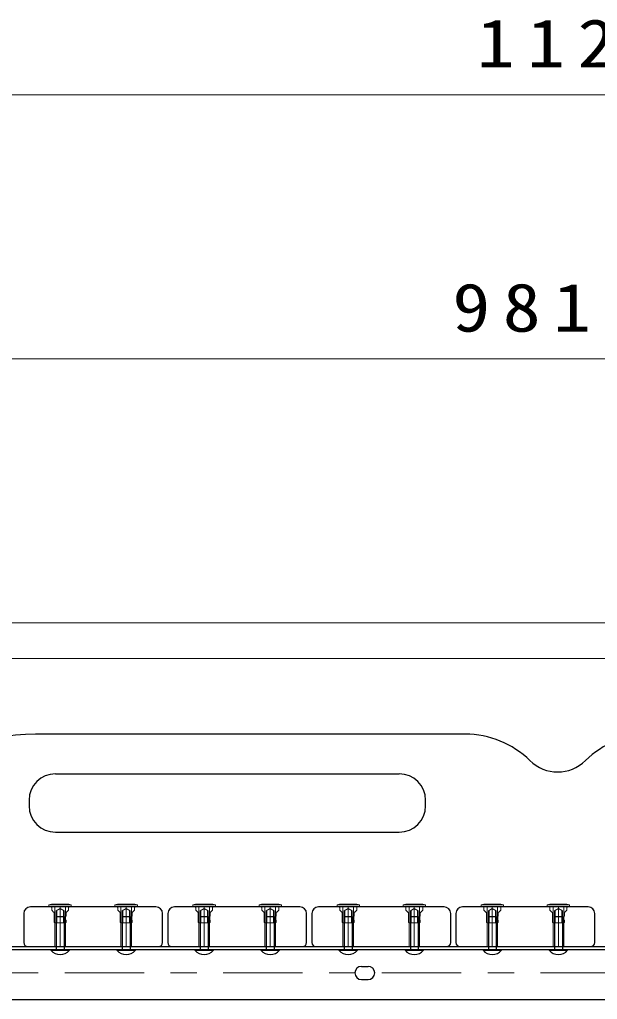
# Model space of a CAD drawing. Units: millimetres on the paper, scale 1:20. Extents: x -385 to 0, y -5 to 267.
# Drawn here: x -103.13 to -81.28, y 116.07 to 153.17 of the extents above; entities that cross this region are included whole.
import ezdxf

# ---------------------------------------------------------------- set-up
doc = ezdxf.new("R2010")
doc.units = ezdxf.units.MM
doc.linetypes.add('USER1', pattern=[4.5, 2.5, -2])
doc.linetypes.add('USER2', pattern=[6, 3, -1, 1, -1])
doc.layers.add('1_20', color=7, linetype='Continuous', lineweight=13)
doc.styles.add('ＭＳ ゴシック', font='')
doc.styles.get('ＭＳ ゴシック').set_extended_font_data('MS Gothic')

msp = doc.modelspace()

# ---------------------------------------------------------------- linework, layer by layer
at = {"layer": '1_20'}
for p, q in [((-110.025, 150.323), (-54.025, 150.323)), ((-108.425, 140.323), (-59.375, 140.323)), ((-59.025, 130.323), (-131.775, 130.323)), ((-59.625, 128.973), (-121.775, 128.973)), ((-101.925, 119.673), (-102.025, 119.648)), ((-102.025, 119.648), (-101.175, 119.648)), ((-102.025, 119.648), (-102.025, 119.573)), ((-102.025, 119.573), (-101.175, 119.573)), ((-101.925, 119.673), (-101.275, 119.673)), ((-101.918, 119.548), (-101.918, 119.448)), ((-101.918, 119.448), (-101.843, 119.373)), ((-101.75, 119.423), (-101.6, 119.51)), ((-101.6, 119.51), (-101.45, 119.423)), ((-101.281, 119.448), (-101.356, 119.373)), ((-101.281, 119.548), (-101.281, 119.448)), ((-101.275, 119.673), (-101.175, 119.648)), ((-101.175, 119.648), (-101.175, 119.573)), ((-99.425, 119.673), (-99.525, 119.648)), ((-99.525, 119.648), (-98.675, 119.648)), ((-99.525, 119.648), (-99.525, 119.573)), ((-99.525, 119.573), (-98.675, 119.573)), ((-99.425, 119.673), (-98.775, 119.673)), ((-99.418, 119.548), (-99.418, 119.448)), ((-99.418, 119.448), (-99.343, 119.373)), ((-99.25, 119.423), (-99.1, 119.51)), ((-99.1, 119.51), (-98.95, 119.423)), ((-98.781, 119.448), (-98.856, 119.373)), ((-98.781, 119.548), (-98.781, 119.448)), ((-98.775, 119.673), (-98.675, 119.648)), ((-98.675, 119.648), (-98.675, 119.573)), ((-96.475, 119.673), (-96.575, 119.648)), ((-96.575, 119.648), (-95.725, 119.648)), ((-96.575, 119.648), (-96.575, 119.573)), ((-96.575, 119.573), (-95.725, 119.573)), ((-96.475, 119.673), (-95.825, 119.673)), ((-96.468, 119.548), (-96.468, 119.448)), ((-96.468, 119.448), (-96.393, 119.373)), ((-96.3, 119.423), (-96.15, 119.51)), ((-96.15, 119.51), (-96, 119.423)), ((-95.831, 119.448), (-95.906, 119.373)), ((-95.831, 119.548), (-95.831, 119.448)), ((-95.825, 119.673), (-95.725, 119.648)), ((-95.725, 119.648), (-95.725, 119.573)), ((-93.975, 119.673), (-94.075, 119.648)), ((-94.075, 119.648), (-93.225, 119.648)), ((-94.075, 119.648), (-94.075, 119.573)), ((-94.075, 119.573), (-93.225, 119.573)), ((-93.975, 119.673), (-93.325, 119.673)), ((-93.968, 119.548), (-93.968, 119.448)), ((-93.968, 119.448), (-93.893, 119.373)), ((-93.8, 119.423), (-93.65, 119.51)), ((-93.65, 119.51), (-93.5, 119.423)), ((-93.331, 119.448), (-93.406, 119.373)), ((-93.331, 119.548), (-93.331, 119.448)), ((-93.325, 119.673), (-93.225, 119.648)), ((-93.225, 119.648), (-93.225, 119.573)), ((-91.025, 119.673), (-91.125, 119.648)), ((-91.125, 119.648), (-90.275, 119.648)), ((-91.125, 119.648), (-91.125, 119.573)), ((-91.125, 119.573), (-90.275, 119.573)), ((-91.025, 119.673), (-90.375, 119.673)), ((-91.018, 119.548), (-91.018, 119.448)), ((-91.018, 119.448), (-90.943, 119.373)), ((-90.85, 119.423), (-90.7, 119.51)), ((-90.7, 119.51), (-90.55, 119.423)), ((-90.381, 119.448), (-90.456, 119.373)), ((-90.381, 119.548), (-90.381, 119.448)), ((-90.375, 119.673), (-90.275, 119.648)), ((-90.275, 119.648), (-90.275, 119.573)), ((-88.525, 119.673), (-88.625, 119.648)), ((-88.625, 119.648), (-87.775, 119.648)), ((-88.625, 119.648), (-88.625, 119.573)), ((-88.625, 119.573), (-87.775, 119.573)), ((-88.525, 119.673), (-87.875, 119.673)), ((-88.518, 119.548), (-88.518, 119.448)), ((-88.518, 119.448), (-88.443, 119.373)), ((-88.35, 119.423), (-88.2, 119.51)), ((-88.2, 119.51), (-88.05, 119.423)), ((-87.881, 119.448), (-87.956, 119.373)), ((-87.881, 119.548), (-87.881, 119.448)), ((-87.875, 119.673), (-87.775, 119.648)), ((-87.775, 119.648), (-87.775, 119.573)), ((-85.575, 119.673), (-85.675, 119.648)), ((-85.675, 119.648), (-84.825, 119.648)), ((-85.675, 119.648), (-85.675, 119.573)), ((-85.675, 119.573), (-84.825, 119.573)), ((-85.575, 119.673), (-84.925, 119.673)), ((-85.568, 119.548), (-85.568, 119.448)), ((-85.568, 119.448), (-85.493, 119.373)), ((-85.4, 119.423), (-85.25, 119.51)), ((-85.25, 119.51), (-85.1, 119.423)), ((-84.931, 119.448), (-85.006, 119.373)), ((-84.931, 119.548), (-84.931, 119.448)), ((-84.925, 119.673), (-84.825, 119.648)), ((-84.825, 119.648), (-84.825, 119.573)), ((-83.075, 119.673), (-83.175, 119.648)), ((-83.175, 119.648), (-82.325, 119.648)), ((-83.175, 119.648), (-83.175, 119.573)), ((-83.175, 119.573), (-82.325, 119.573)), ((-83.075, 119.673), (-82.425, 119.673)), ((-83.068, 119.548), (-83.068, 119.448)), ((-83.068, 119.448), (-82.993, 119.373)), ((-82.9, 119.423), (-82.75, 119.51)), ((-82.75, 119.51), (-82.6, 119.423)), ((-82.431, 119.448), (-82.506, 119.373)), ((-82.431, 119.548), (-82.431, 119.448)), ((-82.425, 119.673), (-82.325, 119.648)), ((-82.325, 119.648), (-82.325, 119.573)), ((-101.843, 119.373), (-101.84, 119.373)), ((-101.825, 119.358), (-101.825, 118.998)), ((-101.75, 119.423), (-101.75, 118.973)), ((-101.725, 119.438), (-101.725, 118.973)), ((-101.475, 119.438), (-101.475, 118.973)), ((-101.45, 119.423), (-101.45, 118.973)), ((-101.39, 119.223), (-101.375, 119.226)), ((-101.39, 119.223), (-101.39, 119.073)), ((-101.39, 119.073), (-101.375, 119.071)), ((-101.375, 119.358), (-101.375, 119.226)), ((-101.375, 119.071), (-101.375, 118.998)), ((-101.36, 119.373), (-101.356, 119.373)), ((-99.343, 119.373), (-99.34, 119.373)), ((-99.325, 119.358), (-99.325, 118.998)), ((-99.25, 119.423), (-99.25, 118.973)), ((-99.225, 119.438), (-99.225, 118.973)), ((-98.975, 119.438), (-98.975, 118.973)), ((-98.95, 119.423), (-98.95, 118.973)), ((-98.89, 119.223), (-98.875, 119.226)), ((-98.89, 119.223), (-98.89, 119.073)), ((-98.89, 119.073), (-98.875, 119.071)), ((-98.875, 119.358), (-98.875, 119.226)), ((-98.875, 119.071), (-98.875, 118.998)), ((-98.86, 119.373), (-98.856, 119.373)), ((-96.393, 119.373), (-96.39, 119.373)), ((-96.375, 119.358), (-96.375, 118.998)), ((-96.3, 119.423), (-96.3, 118.973)), ((-96.275, 119.438), (-96.275, 118.973)), ((-96.025, 119.438), (-96.025, 118.973)), ((-96, 119.423), (-96, 118.973)), ((-95.94, 119.223), (-95.925, 119.226)), ((-95.94, 119.223), (-95.94, 119.073)), ((-95.94, 119.073), (-95.925, 119.071)), ((-95.925, 119.358), (-95.925, 119.226)), ((-95.925, 119.071), (-95.925, 118.998)), ((-95.91, 119.373), (-95.906, 119.373)), ((-93.893, 119.373), (-93.89, 119.373)), ((-93.875, 119.358), (-93.875, 118.998)), ((-93.8, 119.423), (-93.8, 118.973)), ((-93.775, 119.438), (-93.775, 118.973)), ((-93.525, 119.438), (-93.525, 118.973)), ((-93.5, 119.423), (-93.5, 118.973)), ((-93.44, 119.223), (-93.425, 119.226)), ((-93.44, 119.223), (-93.44, 119.073)), ((-93.44, 119.073), (-93.425, 119.071)), ((-93.425, 119.358), (-93.425, 119.226)), ((-93.425, 119.071), (-93.425, 118.998)), ((-93.41, 119.373), (-93.406, 119.373)), ((-90.943, 119.373), (-90.94, 119.373)), ((-90.925, 119.358), (-90.925, 118.998)), ((-90.85, 119.423), (-90.85, 118.973)), ((-90.825, 119.438), (-90.825, 118.973)), ((-90.575, 119.438), (-90.575, 118.973)), ((-90.55, 119.423), (-90.55, 118.973)), ((-90.49, 119.223), (-90.475, 119.226)), ((-90.49, 119.223), (-90.49, 119.073)), ((-90.49, 119.073), (-90.475, 119.071)), ((-90.475, 119.358), (-90.475, 119.226)), ((-90.475, 119.071), (-90.475, 118.998)), ((-90.46, 119.373), (-90.456, 119.373)), ((-88.443, 119.373), (-88.44, 119.373)), ((-88.425, 119.358), (-88.425, 118.998)), ((-88.35, 119.423), (-88.35, 118.973)), ((-88.325, 119.438), (-88.325, 118.973)), ((-88.075, 119.438), (-88.075, 118.973)), ((-88.05, 119.423), (-88.05, 118.973)), ((-87.99, 119.223), (-87.975, 119.226)), ((-87.99, 119.223), (-87.99, 119.073)), ((-87.99, 119.073), (-87.975, 119.071)), ((-87.975, 119.358), (-87.975, 119.226)), ((-87.975, 119.071), (-87.975, 118.998)), ((-87.96, 119.373), (-87.956, 119.373)), ((-85.493, 119.373), (-85.49, 119.373)), ((-85.475, 119.358), (-85.475, 118.998)), ((-85.4, 119.423), (-85.4, 118.973)), ((-85.375, 119.438), (-85.375, 118.973)), ((-85.125, 119.438), (-85.125, 118.973)), ((-85.1, 119.423), (-85.1, 118.973)), ((-85.04, 119.223), (-85.025, 119.226)), ((-85.04, 119.223), (-85.04, 119.073)), ((-85.04, 119.073), (-85.025, 119.071)), ((-85.025, 119.358), (-85.025, 119.226)), ((-85.025, 119.071), (-85.025, 118.998)), ((-85.01, 119.373), (-85.006, 119.373)), ((-82.993, 119.373), (-82.99, 119.373)), ((-82.975, 119.358), (-82.975, 118.998)), ((-82.9, 119.423), (-82.9, 118.973)), ((-82.875, 119.438), (-82.875, 118.973)), ((-82.625, 119.438), (-82.625, 118.973)), ((-82.6, 119.423), (-82.6, 118.973)), ((-82.54, 119.223), (-82.525, 119.226)), ((-82.54, 119.223), (-82.54, 119.073)), ((-82.54, 119.073), (-82.525, 119.071)), ((-82.525, 119.358), (-82.525, 119.226)), ((-82.525, 119.071), (-82.525, 118.998)), ((-82.51, 119.373), (-82.506, 119.373)), ((-101.8, 118.973), (-101.825, 118.998)), ((-101.8, 118.973), (-101.4, 118.973)), ((-101.4, 118.973), (-101.375, 118.998)), ((-99.3, 118.973), (-99.325, 118.998)), ((-99.3, 118.973), (-98.9, 118.973)), ((-98.9, 118.973), (-98.875, 118.998)), ((-96.35, 118.973), (-96.375, 118.998)), ((-96.35, 118.973), (-95.95, 118.973)), ((-95.95, 118.973), (-95.925, 118.998)), ((-93.85, 118.973), (-93.875, 118.998)), ((-93.85, 118.973), (-93.45, 118.973)), ((-93.45, 118.973), (-93.425, 118.998)), ((-90.9, 118.973), (-90.925, 118.998)), ((-90.9, 118.973), (-90.5, 118.973)), ((-90.5, 118.973), (-90.475, 118.998)), ((-88.4, 118.973), (-88.425, 118.998)), ((-88.4, 118.973), (-88, 118.973)), ((-88, 118.973), (-87.975, 118.998)), ((-85.45, 118.973), (-85.475, 118.998)), ((-85.45, 118.973), (-85.05, 118.973)), ((-85.05, 118.973), (-85.025, 118.998)), ((-82.95, 118.973), (-82.975, 118.998)), ((-82.95, 118.973), (-82.55, 118.973)), ((-82.55, 118.973), (-82.525, 118.998))]:
    msp.add_line(p, q, dxfattribs=at)
at = {"layer": '1_20', "color": 4, "lineweight": 25}
for p, q in [((-86.275, 126.113), (-102.525, 126.113)), ((-101.775, 124.613), (-88.775, 124.613)), ((-102.775, 123.613), (-102.775, 123.403)), ((-87.775, 123.403), (-87.775, 123.613)), ((-101.775, 122.403), (-88.775, 122.403))]:
    msp.add_line(p, q, dxfattribs=at)
at = {"layer": '1_20', "color": 20, "lineweight": 25}
for p, q in [((-97.975, 119.573), (-102.725, 119.573)), ((-92.525, 119.573), (-97.275, 119.573)), ((-87.075, 119.573), (-91.825, 119.573)), ((-81.625, 119.573), (-86.375, 119.573)), ((-102.975, 119.323), (-102.975, 118.223)), ((-97.725, 118.223), (-97.725, 119.323)), ((-97.525, 119.323), (-97.525, 118.223)), ((-92.275, 118.223), (-92.275, 119.323)), ((-92.075, 119.323), (-92.075, 118.223)), ((-86.825, 118.223), (-86.825, 119.323)), ((-86.625, 119.323), (-86.625, 118.223)), ((-81.375, 118.223), (-81.375, 119.323)), ((-102.825, 118.073), (-97.875, 118.073)), ((-97.375, 118.073), (-92.425, 118.073)), ((-91.925, 118.073), (-86.975, 118.073)), ((-86.475, 118.073), (-81.525, 118.073))]:
    msp.add_line(p, q, dxfattribs=at)
at = {"layer": '1_20', "linetype": 'USER1'}
for p, q in [((-101.8, 118.073), (-101.8, 119.573)), ((-101.4, 118.073), (-101.4, 119.573)), ((-99.3, 118.073), (-99.3, 119.573)), ((-98.9, 118.073), (-98.9, 119.573)), ((-96.35, 118.073), (-96.35, 119.573)), ((-95.95, 118.073), (-95.95, 119.573)), ((-93.85, 118.073), (-93.85, 119.573)), ((-93.45, 118.073), (-93.45, 119.573)), ((-90.9, 118.073), (-90.9, 119.573)), ((-90.5, 118.073), (-90.5, 119.573)), ((-88.4, 118.073), (-88.4, 119.573)), ((-88, 118.073), (-88, 119.573)), ((-85.45, 118.073), (-85.45, 119.573)), ((-85.05, 118.073), (-85.05, 119.573)), ((-82.95, 118.073), (-82.95, 119.573)), ((-82.55, 118.073), (-82.55, 119.573))]:
    msp.add_line(p, q, dxfattribs=at)
at = {"layer": '1_20', "linetype": 'USER2'}
for p, q in [((-101.6, 118.073), (-101.6, 119.573)), ((-99.1, 118.073), (-99.1, 119.573)), ((-96.15, 118.073), (-96.15, 119.573)), ((-93.65, 118.073), (-93.65, 119.573)), ((-90.7, 118.073), (-90.7, 119.573)), ((-88.2, 118.073), (-88.2, 119.573)), ((-85.25, 118.073), (-85.25, 119.573)), ((-82.75, 118.073), (-82.75, 119.573))]:
    msp.add_line(p, q, dxfattribs=at)
at = {"layer": '1_20', "lineweight": 25}
for p, q in [((-101.75, 119.208), (-101.75, 117.958)), ((-101.75, 119.208), (-101.45, 119.208)), ((-101.45, 119.208), (-101.45, 117.958)), ((-99.25, 119.208), (-99.25, 117.958)), ((-99.25, 119.208), (-98.95, 119.208)), ((-98.95, 119.208), (-98.95, 117.958)), ((-96.3, 119.208), (-96.3, 117.958)), ((-96.3, 119.208), (-96, 119.208)), ((-96, 119.208), (-96, 117.958)), ((-93.8, 119.208), (-93.8, 117.958)), ((-93.8, 119.208), (-93.5, 119.208)), ((-93.5, 119.208), (-93.5, 117.958)), ((-90.85, 119.208), (-90.85, 117.958)), ((-90.85, 119.208), (-90.55, 119.208)), ((-90.55, 119.208), (-90.55, 117.958)), ((-88.35, 119.208), (-88.35, 117.958)), ((-88.35, 119.208), (-88.05, 119.208)), ((-88.05, 119.208), (-88.05, 117.958)), ((-85.4, 119.208), (-85.4, 117.958)), ((-85.4, 119.208), (-85.1, 119.208)), ((-85.1, 119.208), (-85.1, 117.958)), ((-82.9, 119.208), (-82.9, 117.958)), ((-82.9, 119.208), (-82.6, 119.208)), ((-82.6, 119.208), (-82.6, 117.958)), ((-101.95, 117.958), (-101.25, 117.958)), ((-101.95, 117.958), (-101.95, 117.933)), ((-101.25, 117.958), (-101.25, 117.933)), ((-99.45, 117.958), (-98.75, 117.958)), ((-99.45, 117.958), (-99.45, 117.933)), ((-98.75, 117.958), (-98.75, 117.933)), ((-96.5, 117.958), (-95.8, 117.958)), ((-96.5, 117.958), (-96.5, 117.933)), ((-95.8, 117.958), (-95.8, 117.933)), ((-94, 117.958), (-93.3, 117.958)), ((-94, 117.958), (-94, 117.933)), ((-93.3, 117.958), (-93.3, 117.933)), ((-91.05, 117.958), (-90.35, 117.958)), ((-91.05, 117.958), (-91.05, 117.933)), ((-90.35, 117.958), (-90.35, 117.933)), ((-88.55, 117.958), (-87.85, 117.958)), ((-88.55, 117.958), (-88.55, 117.933)), ((-87.85, 117.958), (-87.85, 117.933)), ((-85.6, 117.958), (-84.9, 117.958)), ((-85.6, 117.958), (-85.6, 117.933)), ((-84.9, 117.958), (-84.9, 117.933)), ((-83.1, 117.958), (-82.4, 117.958)), ((-83.1, 117.958), (-83.1, 117.933)), ((-82.4, 117.958), (-82.4, 117.933)), ((-101.95, 117.933), (-101.25, 117.933)), ((-99.45, 117.933), (-98.75, 117.933)), ((-96.5, 117.933), (-95.8, 117.933)), ((-94, 117.933), (-93.3, 117.933)), ((-91.05, 117.933), (-90.35, 117.933)), ((-88.55, 117.933), (-87.85, 117.933)), ((-85.6, 117.933), (-84.9, 117.933)), ((-83.1, 117.933), (-82.4, 117.933)), ((-90.2, 117.323), (-89.95, 117.323)), ((-90.2, 116.823), (-89.95, 116.823))]:
    msp.add_line(p, q, dxfattribs=at)
at = {"layer": '1_20', "color": 2, "lineweight": 25}
for p, q in [((-107.925, 118.073), (-57.875, 118.073)), ((-107.925, 117.958), (-57.99, 117.958)), ((-106.425, 116.073), (-57.375, 116.073))]:
    msp.add_line(p, q, dxfattribs=at)
at = {"layer": '1_20', "color": 2, "linetype": 'USER2'}
msp.add_line((-107.425, 117.073), (-56.875, 117.073), dxfattribs=at)
at = {"layer": '1_20', "color": 4, "lineweight": 25}
for centre, radius, start, end in [((-102.525, 118.613), 7.5, 90, 180), ((-86.275, 122.613), 3.5, 45.573, 90), ((-79.275, 122.613), 3.5, 90, 134.427), ((-82.775, 126.184), 1.5, 225.573, 314.427), ((-101.775, 123.613), 1, 90, 180), ((-88.775, 123.613), 1, 0, 90), ((-101.775, 123.403), 1, 180, 270), ((-88.775, 123.403), 1, 270, 0)]:
    msp.add_arc(centre, radius, start, end, dxfattribs=at)
at = {"layer": '1_20', "color": 20, "lineweight": 25}
for centre, radius, start, end in [((-102.725, 119.323), 0.25, 90, 180), ((-97.975, 119.323), 0.25, 0, 90), ((-97.275, 119.323), 0.25, 90, 180), ((-92.525, 119.323), 0.25, 0, 90), ((-91.825, 119.323), 0.25, 90, 180), ((-87.075, 119.323), 0.25, 0, 90), ((-86.375, 119.323), 0.25, 90, 180), ((-81.625, 119.323), 0.25, 0, 90), ((-102.825, 118.223), 0.15, 180, 270), ((-97.875, 118.223), 0.15, 270, 0), ((-97.375, 118.223), 0.15, 180, 270), ((-92.425, 118.223), 0.15, 270, 0), ((-91.925, 118.223), 0.15, 180, 270), ((-86.975, 118.223), 0.15, 270, 0), ((-86.475, 118.223), 0.15, 180, 270), ((-81.525, 118.223), 0.15, 270, 0)]:
    msp.add_arc(centre, radius, start, end, dxfattribs=at)
at = {"layer": '1_20'}
for centre, radius, start, end in [((-101.943, 119.548), 0.025, 0, 90), ((-101.256, 119.548), 0.025, 90, 180), ((-99.443, 119.548), 0.025, 0, 90), ((-98.756, 119.548), 0.025, 90, 180), ((-96.493, 119.548), 0.025, 0, 90), ((-95.806, 119.548), 0.025, 90, 180), ((-93.993, 119.548), 0.025, 0, 90), ((-93.306, 119.548), 0.025, 90, 180), ((-91.043, 119.548), 0.025, 0, 90), ((-90.356, 119.548), 0.025, 90, 180), ((-88.543, 119.548), 0.025, 0, 90), ((-87.856, 119.548), 0.025, 90, 180), ((-85.593, 119.548), 0.025, 0, 90), ((-84.906, 119.548), 0.025, 90, 180), ((-83.093, 119.548), 0.025, 0, 90), ((-82.406, 119.548), 0.025, 90, 180), ((-101.84, 119.358), 0.015, 0, 90), ((-101.36, 119.358), 0.015, 90, 180), ((-99.34, 119.358), 0.015, 0, 90), ((-98.86, 119.358), 0.015, 90, 180), ((-96.39, 119.358), 0.015, 0, 90), ((-95.91, 119.358), 0.015, 90, 180), ((-93.89, 119.358), 0.015, 0, 90), ((-93.41, 119.358), 0.015, 90, 180), ((-90.94, 119.358), 0.015, 0, 90), ((-90.46, 119.358), 0.015, 90, 180), ((-88.44, 119.358), 0.015, 0, 90), ((-87.96, 119.358), 0.015, 90, 180), ((-85.49, 119.358), 0.015, 0, 90), ((-85.01, 119.358), 0.015, 90, 180), ((-82.99, 119.358), 0.015, 0, 90), ((-82.51, 119.358), 0.015, 90, 180)]:
    msp.add_arc(centre, radius, start, end, dxfattribs=at)
at = {"layer": '1_20', "lineweight": 25}
for centre, radius, start, end in [((-101.6, 118.236), 0.463, 220.8657, 319.1343), ((-99.1, 118.236), 0.463, 220.8657, 319.1343), ((-96.15, 118.236), 0.463, 220.8657, 319.1343), ((-93.65, 118.236), 0.463, 220.8657, 319.1343), ((-90.7, 118.236), 0.463, 220.8657, 319.1343), ((-88.2, 118.236), 0.463, 220.8657, 319.1343), ((-85.25, 118.236), 0.463, 220.8657, 319.1343), ((-82.75, 118.236), 0.463, 220.8657, 319.1343), ((-90.2, 117.073), 0.25, 90, 270), ((-89.95, 117.073), 0.25, 270, 90)]:
    msp.add_arc(centre, radius, start, end, dxfattribs=at)

# ---------------------------------------------------------------- texts
at = {"layer": '1_20', "char_height": 1.833, "attachment_point": 8, "style": 'ＭＳ ゴシック'}
for s, insert in [('\\T1.33;\\W1.15;1120', (-82.025, 151.323)), ('\\T1.33;\\W1.15;981', (-83.9, 141.323))]:
    msp.add_mtext(s, dxfattribs=dict(at, insert=insert))

doc.saveas('drawing.dxf')
